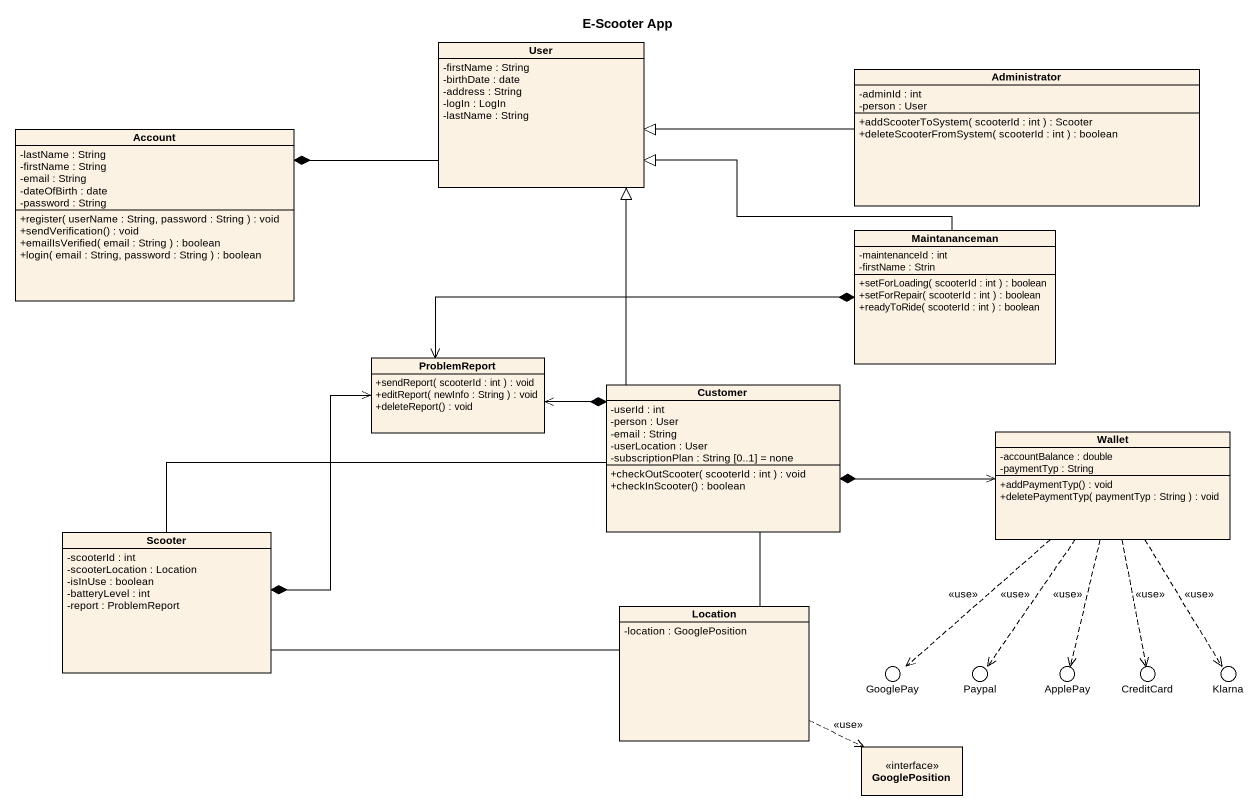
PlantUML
@startuml
title E-Scooter App
allowmixing
hide circle
hide empty members
skinparam classAttributeIconSize 0
class User {
  -firstName : String
  -birthDate : date
  -address : String
  -logIn : LogIn
  -lastName : String
}
class Administrator {
  -adminId : int
  -person : User
  +addScooterToSystem( scooterId : int ) : Scooter
  +deleteScooterFromSystem( scooterId : int ) : boolean
}
class Account {
  -lastName : String
  -firstName : String
  -email : String
  -dateOfBirth : date
  -password : String
  +register( userName : String, password : String ) : void
  +sendVerification() : void
  +emailIsVerified( email : String ) : boolean
  +login( email : String, password : String ) : boolean
}
class Maintananceman {
  -maintenanceId : int
  -firstName : Strin
  +setForLoading( scooterId : int ) : boolean
  +setForRepair( scooterId : int ) : boolean
  +readyToRide( scooterId : int ) : boolean
}
class ProblemReport {
  +sendReport( scooterId : int ) : void
  +editReport( newInfo : String ) : void
  +deleteReport() : void
}
class Customer {
  -userId : int
  -person : User
  -email : String
  -userLocation : User
  -subscriptionPlan : String [0..1] = none
  +checkOutScooter( scooterId : int ) : void
  +checkInScooter() : boolean
}
class Wallet {
  -accountBalance : double
  -paymentTyp : String
  +addPaymentTyp() : void
  +deletePaymentTyp( paymentTyp : String ) : void
}
class Scooter {
  -scooterId : int
  -scooterLocation : Location
  -isInUse : boolean
  -batteryLevel : int
  -report : ProblemReport
}
class Location {
  -location : GooglePosition
}
() GooglePay
() Paypal
() ApplePay
() CreditCard
() Klarna
interface GooglePosition
Administrator -left-|> User
Account *-right- User
Maintananceman -left-|> User
Maintananceman *-left-> ProblemReport
Customer -up-|> User
Customer *-left-> ProblemReport
Customer *-right-> Wallet
Wallet ..> GooglePay : <<use>>
Wallet ..> Paypal : <<use>>
Wallet ..> ApplePay : <<use>>
Wallet ..> CreditCard : <<use>>
Wallet ..> Klarna : <<use>>
Scooter *-up-> ProblemReport
Scooter -right- Customer
Location -up- Customer
Location -left- Scooter
Location .right.> GooglePosition : <<use>>
@enduml
